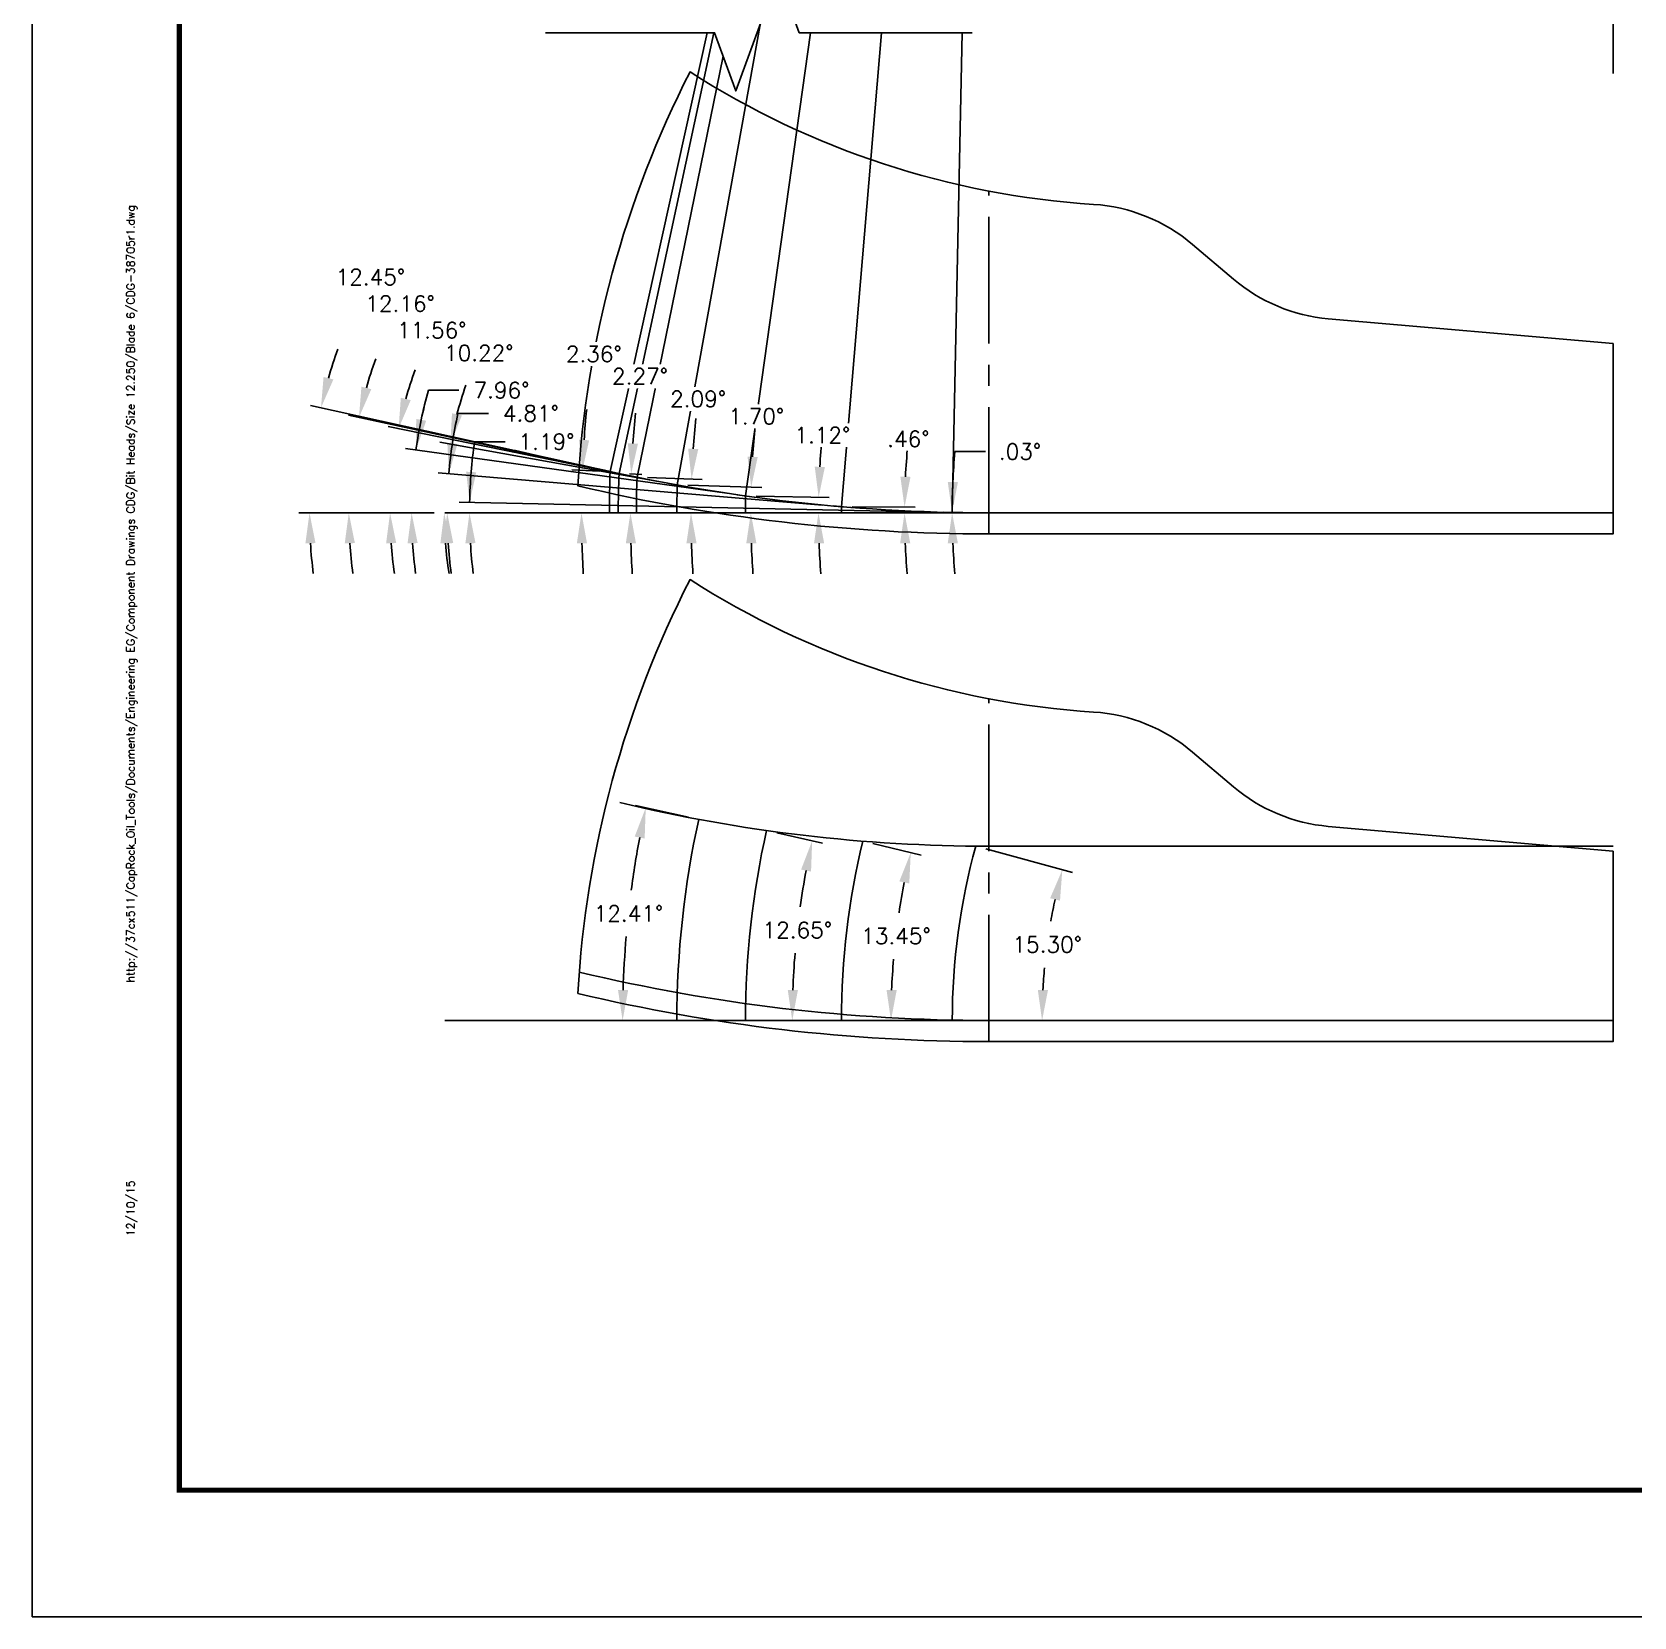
# Model space of a CAD drawing. Extents: x 34 to 102, y 11 to 33.
# Drawn here: x 34 to 43.46, y 10.99 to 20.35 of the extents above; entities that cross this region are included whole.
import ezdxf
from ezdxf.enums import TextEntityAlignment as Align

# ---------------------------------------------------------------- set-up
doc = ezdxf.new("R2010")
doc.units = 0
doc.header["$MEASUREMENT"] = 0
doc.header["$PDMODE"] = 35
doc.linetypes.add('CENTER2', pattern=[1.125, 0.75, -0.125, 0.125, -0.125])
doc.layers.get('0').update_dxf_attribs({"linetype": 'CONTINUOUS'})
doc.layers.get('Defpoints').update_dxf_attribs({"color": 10, "linetype": 'CONTINUOUS'})
for name, color, linetype in [('CLine', 5, 'CENTER2'), ('Dims', 4, 'CONTINUOUS'), ('Title Block', 7, 'CONTINUOUS')]:
    doc.layers.add(name, color=color, linetype=linetype)
doc.styles.add('RomanD', font='romand.shx', dxfattribs={"width": 0.9})
doc.styles.add('RomanS', font='romans')
doc.dimstyles.get("Standard").update_dxf_attribs({"dimtxt": 0.094, "dimasz": 0.18, "dimexe": 0.0625, "dimexo": 0.0625, "dimgap": 0.09, "dimtad": 0, "dimtih": 1, "dimtoh": 1, "dimdec": 4, "dimzin": 4, "dimdsep": 46, "dimtxsty": 'RomanS', "dimcen": 0.09, "dimazin": 1, "dimtfac": 1, "dimtdec": 4, "dimtofl": 0, "dimtmove": 0, "dimatfit": 1, "dimfxl": 1, "dimtfill": 1, "dimtolj": 1, "dimtzin": 0, "dimarcsym": 0})

# ---------------------------------------------------------------- blocks, each defined once
blk = doc.blocks.new('COT_Dblock')
at = {"layer": 'Defpoints'}
blk.add_point((0.1875, 0.1875), dxfattribs=at)
at = {"layer": 'Title Block', "color": 8}
blk.add_lwpolyline([(0, 0), (34, 0), (34, 22), (0, 22)], close=True, dxfattribs=at)
at = {"layer": 'Title Block', "const_width": 0.03}
blk.add_lwpolyline([(33.13, 21.25), (0.87, 21.25), (0.87, 0.75), (33.13, 0.75)], close=True, dxfattribs=at)
at = {"layer": 'Title Block', "color": 1, "style": 'RomanS', "flags": 8}
for tag, p in [('FNAME', (0.62, 3.75)), ('REVDATE', (0.62, 2.25)), ('USER', (0.62, 0.75))]:
    blk.add_attdef(tag, text='', height=0.047, rotation=90, dxfattribs=at).set_placement(p, align=Align.BOTTOM_LEFT)
at = {"layer": 'Title Block', "color": 3, "style": 'RomanS', "flags": 8}
blk.add_attdef('DRAWN', text='', height=0.11, dxfattribs=at).set_placement((28.7003, 1.9844), align=Align.MIDDLE_CENTER)
for tag, p in [('DDATE', (28.3559, 1.6718)), ('CHECK', (28.3559, 1.406)), ('MATRL', (28.3559, 1.1487)), ('PDATE', (28.3559, 0.8829)), ('SCALE', (29.8959, 0.8555)), ('SHEET', (32.0053, 0.8555))]:
    blk.add_attdef(tag, text='', height=0.094, dxfattribs=at).set_placement(p, align=Align.MIDDLE_LEFT)
at = {"layer": 'Title Block', "color": 3, "style": 'RomanD', "width": 0.9, "flags": 8}
for tag, height, p in [('TITL1', 0.125, (31.337, 1.6835)), ('TITL2', 0.094, (31.337, 1.5143)), ('TITL3', 0.094, (31.337, 1.3739))]:
    blk.add_attdef(tag, text='', height=height, dxfattribs=at).set_placement(p, align=Align.MIDDLE_CENTER)
at = {"layer": 'Title Block', "color": 3, "style": 'RomanS', "flags": 8}
for tag, p in [('FSCM#', (30.3372, 1.1213)), ('DWG#', (31.8095, 1.1213)), ('REV#', (32.9697, 1.1213))]:
    blk.add_attdef(tag, text='', height=0.094, dxfattribs=at).set_placement(p, align=Align.TOP_CENTER)
blk = doc.blocks.new('*D372')
at = {"layer": 'Defpoints', "color": 0, "transparency": 16777216}
for p in [(36.4379, 17.5111), (36.5845, 17.5316), (39.3863, 17.5144), (39.4863, 17.5123), (39.6524, 17.5111)]:
    blk.add_point(p, dxfattribs=at)
at = {"layer": 'Dims', "color": 0, "lineweight": -2, "transparency": 16777216}
for p, q in [((36.6144, 17.9315), (36.7944, 17.9315)), ((39.3238, 17.5157), (36.5226, 17.574))]:
    blk.add_line(p, q, dxfattribs=at)
for start, end in [(171.83387, 178.80676), (171.83709, 175.32193), (183.48483, 186.96967)]:
    blk.add_arc((39.5443, 17.5111), 2.9599, start, end, dxfattribs=at)
at = {"layer": 'Dims', "color": 0, "transparency": 16777216}
for points in [[(36.6242, 17.7509), (36.5643, 17.754), (36.585, 17.5727)], [(36.5599, 17.3302), (36.6199, 17.3321), (36.5844, 17.5111)]]:
    blk.add_solid(points, dxfattribs=at)
at = {"layer": 'Dims', "color": 0, "transparency": 16777216, "insert": (37.0388, 17.9315), "char_height": 0.094, "attachment_point": 5, "style": 'RomanS', "bg_fill": 3, "box_fill_scale": 1.25, "bg_fill_color": 256, "bg_fill_true_color": 13158600, "bg_fill_transparency": 0}
blk.add_mtext('\\A1;1.19°', dxfattribs=at)
blk = doc.blocks.new('*D373')
at = {"layer": 'Defpoints', "color": 0, "transparency": 16777216}
for p in [(36.4379, 17.5111), (36.4538, 17.5884), (38.7326, 17.5518), (38.8322, 17.5434), (39.6524, 17.5111)]:
    blk.add_point(p, dxfattribs=at)
at = {"layer": 'Dims', "color": 0, "lineweight": -2, "transparency": 16777216}
for p, q in [((36.5159, 18.0988), (36.6959, 18.0988)), ((38.6703, 17.557), (36.4002, 17.7481))]:
    blk.add_line(p, q, dxfattribs=at)
for start, end in [(167.72194, 175.19006), (167.72591, 171.45798), (183.73208, 187.46416)]:
    blk.add_arc((39.2166, 17.5111), 2.7639, start, end, dxfattribs=at)
at = {"layer": 'Dims', "color": 0, "transparency": 16777216}
for points in [[(36.5132, 17.9181), (36.4536, 17.9251), (36.4625, 17.7428)], [(36.4286, 17.3302), (36.4886, 17.3321), (36.4527, 17.5111)]]:
    blk.add_solid(points, dxfattribs=at)
at = {"layer": 'Dims', "color": 0, "transparency": 16777216, "insert": (36.9471, 18.0988), "char_height": 0.094, "attachment_point": 5, "style": 'RomanS', "bg_fill": 3, "box_fill_scale": 1.25, "bg_fill_color": 256, "bg_fill_true_color": 13158600, "bg_fill_transparency": 0}
blk.add_mtext('\\A1;4.81°', dxfattribs=at)
blk = doc.blocks.new('*D374')
at = {"layer": 'Defpoints', "color": 0, "transparency": 16777216}
for p in [(36.2452, 17.6355), (38.1663, 17.6179), (38.2654, 17.6041), (36.4379, 17.5111), (39.6524, 17.5111)]:
    blk.add_point(p, dxfattribs=at)
at = {"layer": 'Dims', "color": 0, "lineweight": -2, "transparency": 16777216}
for p, q in [((36.3418, 18.2357), (36.5218, 18.2357)), ((38.1044, 17.6266), (36.2063, 17.892)), ((36.3754, 17.5111), (36.1798, 17.5111))]:
    blk.add_line(p, q, dxfattribs=at)
for start, end in [(164.36306, 172.04131), (164.36737, 168.20434), (183.83697, 187.67394)]:
    blk.add_arc((38.9306, 17.5111), 2.6884, start, end, dxfattribs=at)
at = {"layer": 'Dims', "color": 0, "transparency": 16777216}
for points in [[(36.3286, 18.0555), (36.2695, 18.0658), (36.2682, 17.8833)], [(36.2183, 17.3302), (36.2783, 17.3322), (36.2423, 17.5111)]]:
    blk.add_solid(points, dxfattribs=at)
at = {"layer": 'Dims', "color": 0, "transparency": 16777216, "insert": (36.7729, 18.2357), "char_height": 0.094, "attachment_point": 5, "style": 'RomanS', "bg_fill": 3, "box_fill_scale": 1.25, "bg_fill_color": 256, "bg_fill_true_color": 13158600, "bg_fill_transparency": 0}
blk.add_mtext('\\A1;7.96°', dxfattribs=at)
blk = doc.blocks.new('*D375')
at = {"layer": 'Defpoints', "color": 0, "transparency": 16777216}
for p in [(36.4391, 17.6471), (37.7627, 17.6845), (37.8611, 17.6667), (36.4379, 17.5111), (39.6524, 17.5111)]:
    blk.add_point(p, dxfattribs=at)
at = {"layer": 'Dims', "color": 0, "lineweight": -2, "transparency": 16777216}
for p, q in [((37.7012, 17.6956), (36.4099, 17.9283)), ((36.3754, 17.5111), (36.3726, 17.5111))]:
    blk.add_line(p, q, dxfattribs=at)
for start, end in [(160.77146, 165.27675), (184.50529, 189.01058)]:
    blk.add_arc((38.7248, 17.5111), 2.2897, start, end, dxfattribs=at)
at = {"layer": 'Dims', "color": 0, "transparency": 16777216}
for points in [[(36.5395, 18.0865), (36.4809, 18.0995), (36.4714, 17.9173)], [(36.4121, 17.33), (36.4721, 17.3324), (36.4351, 17.5111)]]:
    blk.add_solid(points, dxfattribs=at)
at = {"layer": 'Dims', "color": 0, "transparency": 16777216, "insert": (36.6391, 18.4559), "char_height": 0.094, "attachment_point": 5, "style": 'RomanS', "bg_fill": 3, "box_fill_scale": 1.25, "bg_fill_color": 256, "bg_fill_true_color": 13158600, "bg_fill_transparency": 0}
blk.add_mtext('\\A1;10.22°', dxfattribs=at)
blk = doc.blocks.new('*D376')
at = {"layer": 'Defpoints', "color": 0, "transparency": 16777216}
for p in [(37.525, 17.7314), (37.6229, 17.7114), (36.1207, 17.6782), (36.4379, 17.5111), (39.6524, 17.5111)]:
    blk.add_point(p, dxfattribs=at)
at = {"layer": 'Dims', "color": 0, "lineweight": -2, "transparency": 16777216}
for p, q in [((37.4637, 17.7439), (36.1043, 18.0219)), ((36.3754, 17.5111), (36.0526, 17.5111))]:
    blk.add_line(p, q, dxfattribs=at)
for start, end in [(160.1497, 164.29673), (184.14704, 188.29407)]:
    blk.add_arc((38.6025, 17.5111), 2.4874, start, end, dxfattribs=at)
at = {"layer": 'Dims', "color": 0, "transparency": 16777216}
for points in [[(36.2371, 18.1772), (36.1788, 18.1914), (36.1655, 18.0094)], [(36.0916, 17.3301), (36.1516, 17.3323), (36.1151, 17.5111)]]:
    blk.add_solid(points, dxfattribs=at)
at = {"layer": 'Dims', "color": 0, "transparency": 16777216, "insert": (36.3613, 18.5901), "char_height": 0.094, "attachment_point": 5, "style": 'RomanS', "bg_fill": 3, "box_fill_scale": 1.25, "bg_fill_color": 256, "bg_fill_true_color": 13158600, "bg_fill_transparency": 0}
blk.add_mtext('\\A1;11.56°', dxfattribs=at)
blk = doc.blocks.new('*D377')
at = {"layer": 'Defpoints', "color": 0, "transparency": 16777216}
for p in [(35.8779, 17.7002), (37.4188, 17.7542), (37.5165, 17.7332), (36.4379, 17.5111), (39.6524, 17.5111)]:
    blk.add_point(p, dxfattribs=at)
at = {"layer": 'Dims', "color": 0, "lineweight": -2, "transparency": 16777216}
for p, q in [((37.3577, 17.7674), (35.8702, 18.0878)), ((36.3754, 17.5111), (35.8088, 17.5111))]:
    blk.add_line(p, q, dxfattribs=at)
for start, end in [(160.13564, 163.98982), (183.85417, 187.70835)]:
    blk.add_arc((38.5476, 17.5111), 2.6764, start, end, dxfattribs=at)
at = {"layer": 'Dims', "color": 0, "transparency": 16777216}
for points in [[(36.0042, 18.2419), (35.946, 18.2565), (35.9313, 18.0746)], [(35.8473, 17.3302), (35.9073, 17.3322), (35.8713, 17.5111)]]:
    blk.add_solid(points, dxfattribs=at)
at = {"layer": 'Dims', "color": 0, "transparency": 16777216, "insert": (36.1738, 18.7472), "char_height": 0.094, "attachment_point": 5, "style": 'RomanS', "bg_fill": 3, "box_fill_scale": 1.25, "bg_fill_color": 256, "bg_fill_true_color": 13158600, "bg_fill_transparency": 0}
blk.add_mtext('\\A1;12.16°', dxfattribs=at)
blk = doc.blocks.new('*D378')
at = {"layer": 'Defpoints', "color": 0, "transparency": 16777216}
for p in [(35.6468, 17.7196), (37.3667, 17.7659), (37.4643, 17.7443), (36.4379, 17.5111), (39.6524, 17.5111)]:
    blk.add_point(p, dxfattribs=at)
at = {"layer": 'Dims', "color": 0, "lineweight": -2, "transparency": 16777216}
for p, q in [((37.3056, 17.7793), (35.646, 18.1458)), ((36.3754, 17.5111), (35.5767, 17.5111))]:
    blk.add_line(p, q, dxfattribs=at)
for start, end in [(160.38946, 163.96929), (183.57983, 187.15966)]:
    blk.add_arc((38.5206, 17.5111), 2.8814, start, end, dxfattribs=at)
at = {"layer": 'Dims', "color": 0, "transparency": 16777216}
for points in [[(35.7803, 18.2994), (35.7222, 18.3142), (35.707, 18.1323)], [(35.6149, 17.3302), (35.6748, 17.3321), (35.6392, 17.5111)]]:
    blk.add_solid(points, dxfattribs=at)
at = {"layer": 'Dims', "color": 0, "transparency": 16777216, "insert": (35.9985, 18.9044), "char_height": 0.094, "attachment_point": 5, "style": 'RomanS', "bg_fill": 3, "box_fill_scale": 1.25, "bg_fill_color": 256, "bg_fill_true_color": 13158600, "bg_fill_transparency": 0}
blk.add_mtext('\\A1;12.45°', dxfattribs=at)
blk = doc.blocks.new('*D379')
at = {"layer": 'Defpoints', "color": 0, "transparency": 16777216}
for p in [(39.4354, 17.5118), (39.4363, 17.5133), (39.4363, 17.5111), (43.3399, 17.5111)]:
    blk.add_point(p, dxfattribs=at)
at = {"layer": 'Dims', "color": 0, "lineweight": -2, "transparency": 16777216}
for p, q in [((39.4522, 17.8729), (39.6322, 17.8729)), ((39.3738, 17.5134), (39.3729, 17.5134)), ((39.3738, 17.5111), (39.3729, 17.5111))]:
    blk.add_line(p, q, dxfattribs=at)
for start, end in [(174.68226, 179.96698), (174.68367, 177.32532), (182.64165, 185.28331)]:
    blk.add_arc((43.3399, 17.5111), 3.9044, start, end, dxfattribs=at)
at = {"layer": 'Dims', "color": 0, "transparency": 16777216}
for points in [[(39.4697, 17.6926), (39.4097, 17.694), (39.4354, 17.5133)], [(39.4096, 17.3304), (39.4696, 17.3318), (39.4354, 17.5111)]]:
    blk.add_solid(points, dxfattribs=at)
at = {"layer": 'Dims', "color": 0, "transparency": 16777216, "insert": (39.8364, 17.8729), "char_height": 0.094, "attachment_point": 5, "style": 'RomanS', "bg_fill": 3, "box_fill_scale": 1.25, "bg_fill_color": 256, "bg_fill_true_color": 13158600, "bg_fill_transparency": 0}
blk.add_mtext('\\A1;.03°', dxfattribs=at)
blk = doc.blocks.new('*D380')
at = {"layer": 'Defpoints', "color": 0, "transparency": 16777216}
for p in [(38.7823, 17.5111), (38.7824, 17.5476), (39.1543, 17.5223), (43.3399, 17.5111)]:
    blk.add_point(p, dxfattribs=at)
at = {"layer": 'Dims', "color": 0, "lineweight": -2, "transparency": 16777216}
for p, q in [((38.8448, 17.5111), (39.2168, 17.5111)), ((38.8449, 17.5471), (39.2169, 17.5441))]:
    blk.add_line(p, q, dxfattribs=at)
for start, end in [(174.61226, 177.07647), (182.4642, 184.9284)]:
    blk.add_arc((43.3399, 17.5111), 4.1855, start, end, dxfattribs=at)
at = {"layer": 'Dims', "color": 0, "transparency": 16777216}
for points in [[(39.1897, 17.7237), (39.1298, 17.7254), (39.1544, 17.5446)], [(39.1282, 17.3305), (39.1882, 17.3318), (39.1543, 17.5111)]]:
    blk.add_solid(points, dxfattribs=at)
at = {"layer": 'Dims', "color": 0, "transparency": 16777216, "insert": (39.1772, 17.9482), "char_height": 0.094, "attachment_point": 5, "style": 'RomanS', "bg_fill": 3, "box_fill_scale": 1.25, "bg_fill_color": 256, "bg_fill_true_color": 13158600, "bg_fill_transparency": 0}
blk.add_mtext('\\A1;.46°', dxfattribs=at)
blk = doc.blocks.new('*D381')
at = {"layer": 'Defpoints', "color": 0, "transparency": 16777216}
for p in [(38.2159, 17.611), (38.2149, 17.5111), (38.6461, 17.5416), (43.3399, 17.5111)]:
    blk.add_point(p, dxfattribs=at)
at = {"layer": 'Dims', "color": 0, "lineweight": -2, "transparency": 16777216}
for p, q in [((38.2783, 17.6098), (38.7094, 17.6014)), ((38.2774, 17.5111), (38.7085, 17.5111))]:
    blk.add_line(p, q, dxfattribs=at)
for start, end in [(174.48812, 176.68543), (182.19731, 184.39462)]:
    blk.add_arc((43.3399, 17.5111), 4.6939, start, end, dxfattribs=at)
at = {"layer": 'Dims', "color": 0, "transparency": 16777216}
for points in [[(38.6838, 17.7813), (38.6239, 17.7836), (38.6469, 17.6026)], [(38.6195, 17.3305), (38.6794, 17.3317), (38.646, 17.5111)]]:
    blk.add_solid(points, dxfattribs=at)
at = {"layer": 'Dims', "color": 0, "transparency": 16777216, "insert": (38.6685, 17.9703), "char_height": 0.094, "attachment_point": 5, "style": 'RomanS', "bg_fill": 3, "box_fill_scale": 1.25, "bg_fill_color": 256, "bg_fill_true_color": 13158600, "bg_fill_transparency": 0}
blk.add_mtext('\\A1;1.12°', dxfattribs=at)
blk = doc.blocks.new('*D382')
at = {"layer": 'Defpoints', "color": 0, "transparency": 16777216}
for p in [(37.8119, 17.6756), (37.8095, 17.5111), (38.2465, 17.5616), (43.3399, 17.5111)]:
    blk.add_point(p, dxfattribs=at)
at = {"layer": 'Dims', "color": 0, "lineweight": -2, "transparency": 16777216}
for p, q in [((37.8744, 17.6738), (38.3109, 17.6608)), ((37.872, 17.5111), (38.3087, 17.5111))]:
    blk.add_line(p, q, dxfattribs=at)
for start, end in [(174.24536, 176.27019), (182.02483, 184.04966)]:
    blk.add_arc((43.3399, 17.5111), 5.0937, start, end, dxfattribs=at)
at = {"layer": 'Dims', "color": 0, "transparency": 16777216}
for points in [[(38.287, 17.841), (38.227, 17.8438), (38.2485, 17.6626)], [(38.2194, 17.3306), (38.2794, 17.3316), (38.2462, 17.5111)]]:
    blk.add_solid(points, dxfattribs=at)
at = {"layer": 'Dims', "color": 0, "transparency": 16777216, "insert": (38.2782, 18.0813), "char_height": 0.094, "attachment_point": 5, "style": 'RomanS', "bg_fill": 3, "box_fill_scale": 1.25, "bg_fill_color": 256, "bg_fill_true_color": 13158600, "bg_fill_transparency": 0}
blk.add_mtext('\\A1;1.70°', dxfattribs=at)
blk = doc.blocks.new('*D383')
at = {"layer": 'Defpoints', "color": 0, "transparency": 16777216}
for p in [(37.5739, 17.7214), (37.5701, 17.5111), (37.8932, 17.5773), (43.3399, 17.5111)]:
    blk.add_point(p, dxfattribs=at)
at = {"layer": 'Dims', "color": 0, "lineweight": -2, "transparency": 16777216}
for p, q in [((37.6364, 17.7191), (37.9589, 17.7073)), ((37.6326, 17.5111), (37.9553, 17.5111))]:
    blk.add_line(p, q, dxfattribs=at)
for start, end in [(174.12413, 176.01757), (181.89345, 183.78689)]:
    blk.add_arc((43.3399, 17.5111), 5.4471, start, end, dxfattribs=at)
at = {"layer": 'Dims', "color": 0, "transparency": 16777216}
for points in [[(37.9359, 17.8878), (37.876, 17.891), (37.8964, 17.7096)], [(37.8658, 17.3306), (37.9258, 17.3316), (37.8928, 17.5111)]]:
    blk.add_solid(points, dxfattribs=at)
at = {"layer": 'Dims', "color": 0, "transparency": 16777216, "insert": (37.9346, 18.1842), "char_height": 0.094, "attachment_point": 5, "style": 'RomanS', "bg_fill": 3, "box_fill_scale": 1.25, "bg_fill_color": 256, "bg_fill_true_color": 13158600, "bg_fill_transparency": 0}
blk.add_mtext('\\A1;2.09°', dxfattribs=at)
blk = doc.blocks.new('*D384')
at = {"layer": 'Defpoints', "color": 0, "transparency": 16777216}
for p in [(37.4677, 17.7437), (37.4631, 17.5111), (37.5355, 17.5877), (43.3399, 17.5111)]:
    blk.add_point(p, dxfattribs=at)
at = {"layer": 'Dims', "color": 0, "lineweight": -2, "transparency": 16777216}
for p, q in [((37.5301, 17.7412), (37.602, 17.7384)), ((37.5256, 17.5111), (37.5975, 17.5111))]:
    blk.add_line(p, q, dxfattribs=at)
for start, end in [(174.17793, 175.95466), (181.77673, 183.55346)]:
    blk.add_arc((43.3399, 17.5111), 5.8049, start, end, dxfattribs=at)
at = {"layer": 'Dims', "color": 0, "transparency": 16777216}
for points in [[(37.5794, 17.9189), (37.5195, 17.9222), (37.5396, 17.7409)], [(37.5078, 17.3306), (37.5678, 17.3316), (37.535, 17.5111)]]:
    blk.add_solid(points, dxfattribs=at)
at = {"layer": 'Dims', "color": 0, "transparency": 16777216, "insert": (37.5914, 18.3181), "char_height": 0.094, "attachment_point": 5, "style": 'RomanS', "bg_fill": 3, "box_fill_scale": 1.25, "bg_fill_color": 256, "bg_fill_true_color": 13158600, "bg_fill_transparency": 0}
blk.add_mtext('\\A1;2.27°', dxfattribs=at)
blk = doc.blocks.new('*D385')
at = {"layer": 'Defpoints', "color": 0, "transparency": 16777216}
for p in [(37.4155, 17.7551), (37.2465, 17.5947), (37.4105, 17.5111), (43.3399, 17.5111)]:
    blk.add_point(p, dxfattribs=at)
at = {"layer": 'Dims', "color": 0, "lineweight": -2, "transparency": 16777216}
for p, q in [((37.353, 17.7577), (37.1887, 17.7644)), ((37.348, 17.5111), (37.1835, 17.5111))]:
    blk.add_line(p, q, dxfattribs=at)
for start, end in [(174.25659, 175.94904), (181.69245, 183.3849)]:
    blk.add_arc((43.3399, 17.5111), 6.0939, start, end, dxfattribs=at)
at = {"layer": 'Dims', "color": 0, "transparency": 16777216}
for points in [[(37.2911, 17.9399), (37.2312, 17.9432), (37.2511, 17.7618)], [(37.2186, 17.3306), (37.2786, 17.3315), (37.246, 17.5111)]]:
    blk.add_solid(points, dxfattribs=at)
at = {"layer": 'Dims', "color": 0, "transparency": 16777216, "insert": (37.3186, 18.4495), "char_height": 0.094, "attachment_point": 5, "style": 'RomanS', "bg_fill": 3, "box_fill_scale": 1.25, "bg_fill_color": 256, "bg_fill_true_color": 13158600, "bg_fill_transparency": 0}
blk.add_mtext('\\A1;2.36°', dxfattribs=at)
blk = doc.blocks.new('*D579')
at = {"layer": 'Defpoints', "color": 0, "transparency": 16777216}
for p in [(39.5747, 15.5414), (40.0203, 15.1085), (39.4363, 14.511), (43.3399, 14.511)]:
    blk.add_point(p, dxfattribs=at)
at = {"layer": 'Dims', "color": 0, "lineweight": -2, "transparency": 16777216}
for p, q in [((39.635, 15.5249), (40.1469, 15.3848)), ((39.4988, 14.511), (40.0295, 14.511))]:
    blk.add_line(p, q, dxfattribs=at)
for start, end in [(167.7538, 169.99255), (174.69025, 176.94194)]:
    blk.add_arc((43.3399, 14.511), 3.3729, start, end, dxfattribs=at)
at = {"layer": 'Dims', "color": 0, "transparency": 16777216}
for points in [[(40.0146, 15.2336), (40.0729, 15.2193), (40.0866, 15.4013)], [(40.0018, 14.6902), (39.9418, 14.6918), (39.967, 14.511)]]:
    blk.add_solid(points, dxfattribs=at)
at = {"layer": 'Dims', "color": 0, "transparency": 16777216, "insert": (39.997, 14.9602), "char_height": 0.094, "attachment_point": 5, "style": 'RomanS', "bg_fill": 3, "box_fill_scale": 1.25, "bg_fill_color": 256, "bg_fill_true_color": 13158600, "bg_fill_transparency": 0}
blk.add_mtext('\\A1;15.30°', dxfattribs=at)
blk = doc.blocks.new('*D580')
at = {"layer": 'Defpoints', "color": 0, "transparency": 16777216}
for p in [(38.9072, 15.5708), (39.1264, 15.1757), (38.7823, 14.511), (43.3399, 14.511)]:
    blk.add_point(p, dxfattribs=at)
at = {"layer": 'Dims', "color": 0, "lineweight": -2, "transparency": 16777216}
for p, q in [((38.968, 15.5563), (39.252, 15.4884)), ((38.8448, 14.511), (39.1368, 14.511))]:
    blk.add_line(p, q, dxfattribs=at)
for start, end in [(168.97216, 171.42028), (175.12685, 177.58203)]:
    blk.add_arc((43.3399, 14.511), 4.2656, start, end, dxfattribs=at)
at = {"layer": 'Dims', "color": 0, "transparency": 16777216}
for points in [[(39.1237, 15.3333), (39.1824, 15.3206), (39.1912, 15.5029)], [(39.1081, 14.6904), (39.0481, 14.6916), (39.0743, 14.511)]]:
    blk.add_solid(points, dxfattribs=at)
at = {"layer": 'Dims', "color": 0, "transparency": 16777216, "insert": (39.1036, 15.0104), "char_height": 0.094, "attachment_point": 5, "style": 'RomanS', "bg_fill": 3, "box_fill_scale": 1.25, "bg_fill_color": 256, "bg_fill_true_color": 13158600, "bg_fill_transparency": 0}
blk.add_mtext('\\A1;13.45°', dxfattribs=at)
blk = doc.blocks.new('*D581')
at = {"layer": 'Defpoints', "color": 0, "transparency": 16777216}
for p in [(38.3394, 15.6337), (38.5436, 15.2224), (38.2149, 14.511), (43.3399, 14.511)]:
    blk.add_point(p, dxfattribs=at)
at = {"layer": 'Dims', "color": 0, "lineweight": -2, "transparency": 16777216}
for p, q in [((38.4003, 15.62), (38.6699, 15.5595)), ((38.2774, 14.511), (38.5536, 14.511))]:
    blk.add_line(p, q, dxfattribs=at)
for start, end in [(169.47305, 172.04137), (175.29943, 177.87288)]:
    blk.add_arc((43.3399, 14.511), 4.8487, start, end, dxfattribs=at)
at = {"layer": 'Dims', "color": 0, "transparency": 16777216}
for points in [[(38.5434, 15.4029), (38.6021, 15.3909), (38.6089, 15.5732)], [(38.5245, 14.6905), (38.4645, 14.6916), (38.4911, 14.511)]]:
    blk.add_solid(points, dxfattribs=at)
at = {"layer": 'Dims', "color": 0, "transparency": 16777216, "insert": (38.5207, 15.0454), "char_height": 0.094, "attachment_point": 5, "style": 'RomanS', "bg_fill": 3, "box_fill_scale": 1.25, "bg_fill_color": 256, "bg_fill_true_color": 13158600, "bg_fill_transparency": 0}
blk.add_mtext('\\A1;12.65°', dxfattribs=at)
blk = doc.blocks.new('*D582')
at = {"layer": 'Defpoints', "color": 0, "transparency": 16777216}
for p in [(37.9387, 15.6995), (37.5498, 15.3529), (37.8095, 14.511), (43.3399, 14.511)]:
    blk.add_point(p, dxfattribs=at)
at = {"layer": 'Dims', "color": 0, "lineweight": -2, "transparency": 16777216}
for p, q in [((37.8776, 15.7129), (37.5646, 15.7818)), ((37.747, 14.511), (37.4264, 14.511))]:
    blk.add_line(p, q, dxfattribs=at)
for start, end in [(169.35319, 172.44388), (175.14312, 178.23726)]:
    blk.add_arc((43.3399, 14.511), 5.8509, start, end, dxfattribs=at)
at = {"layer": 'Dims', "color": 0, "transparency": 16777216}
for points in [[(37.5603, 15.598), (37.6191, 15.586), (37.6256, 15.7684)], [(37.5217, 14.6906), (37.4617, 14.6915), (37.4889, 14.511)]]:
    blk.add_solid(points, dxfattribs=at)
at = {"layer": 'Dims', "color": 0, "transparency": 16777216, "insert": (37.5232, 15.1434), "char_height": 0.094, "attachment_point": 5, "style": 'RomanS', "bg_fill": 3, "box_fill_scale": 1.25, "bg_fill_color": 256, "bg_fill_true_color": 13158600, "bg_fill_transparency": 0}
blk.add_mtext('\\A1;12.41°', dxfattribs=at)

msp = doc.modelspace()

# ---------------------------------------------------------------- linework, layer by layer
at = {"color": 0}
for p, q in [((39.65237, 17.51107), (36.43795, 17.51107)), ((39.65237, 14.51104), (36.43795, 14.51104))]:
    msp.add_line(p, q, dxfattribs=at)
at = {"linetype": 'Continuous', "flags": 128}
msp.add_lwpolyline([(37.03269, 20.348), (38.03269, 20.348), (38.15769, 20.00456), (38.40769, 20.69143), (38.53269, 20.348), (39.55354, 20.348)], dxfattribs=at)
at = {"color": 0, "flags": 128}
msp.add_lwpolyline([(40.27162, 19.33371, -0.1275233), (37.88729, 20.1169, 0.1045794), (37.22453, 17.67061, 0.0583998), (39.65237, 17.38607), (43.33987, 17.38607), (43.33987, 18.51107), (41.65746, 18.65826, -0.1555479), (41.09696, 18.89253), (40.85563, 19.09767, 0.1615894)], format="xyb", close=True, dxfattribs=at)
at = {"layer": 'CLine'}
for p, q in [((43.33987, 29.73208), (43.33987, 20.10708)), ((39.65237, 17.38607), (39.65237, 19.41225)), ((39.65237, 14.38604), (39.65237, 16.41222))]:
    msp.add_line(p, q, dxfattribs=at)
at = {"layer": 'CLine', "color": 1, "linetype": 'Continuous', "flags": 128}
for points in [[(43.33987, 17.51107), (39.65237, 17.51107, -0.0589088), (37.23295, 17.79711)], [(43.33987, 15.54104), (39.65237, 15.54104, -0.0589088), (37.47315, 15.79868, -0.0589088)], [(43.33987, 14.51104), (39.65237, 14.51104, -0.0589088), (37.23295, 14.79708)]]:
    msp.add_lwpolyline(points, format="xyb", dxfattribs=at)
at = {"layer": 'Dims'}
for p, q in [((37.41549, 17.75508), (37.98799, 20.348)), ((37.46766, 17.7437), (38.02863, 20.348)), ((37.81191, 17.67562), (38.30433, 20.40746)), ((38.21585, 17.611), (38.5985, 20.348)), ((38.78241, 17.54761), (39.01806, 20.348)), ((39.43631, 17.51332), (39.49535, 20.348)), ((37.57395, 17.72139), (38.08284, 20.21019)), ((37.36666, 17.76586), (37.46431, 17.7443)), ((37.41878, 17.75423), (37.51654, 17.73317)), ((37.52496, 17.7314), (37.62293, 17.71137)), ((37.7627, 17.68449), (37.86112, 17.66675)), ((38.16633, 17.61793), (38.26537, 17.60408)), ((38.73259, 17.5518), (38.83224, 17.54342)), ((39.38632, 17.51436), (39.4863, 17.51228))]:
    msp.add_line(p, q, dxfattribs=at)
for centre, radius, start in [((43.33987, 17.51107), 5.9294, 177.641488), ((43.33987, 17.51107), 5.87681, 177.731392), ((43.33987, 17.51107), 5.76975, 177.911021), ((43.33987, 17.51107), 5.5304, 178.295018), ((43.33987, 17.51107), 5.12499, 178.882738), ((43.33987, 17.51107), 4.5576, 179.540667), ((43.33987, 17.51107), 3.90355, 179.966977), ((43.33987, 14.51104), 5.5304, 167.590453), ((43.33987, 14.51104), 5.12499, 167.345934), ((43.33987, 14.51104), 4.5576, 166.554194), ((43.33987, 14.51104), 3.90355, 164.695744)]:
    msp.add_arc(centre, radius, start, 180, dxfattribs=at)

# ---------------------------------------------------------------- block references
at = {"layer": 'Title Block'}
ref = msp.add_blockref('COT_Dblock', (34, 10.98594), dxfattribs=at)
ref.add_attrib('REVDATE', '12/10/15', dxfattribs={"color": 1, "height": 0.047, "rotation": 90, "style": 'RomanS', "flags": 8}).set_placement((34.62, 13.23594), align=Align.BOTTOM_LEFT)
ref.add_attrib('FNAME', 'http://37cx511/CapRock_Oil_Tools/Documents/Engineering EG/Component Drawings CDG/Bit Heads/Size 12.250/Blade 6/CDG-38705r1.dwg', dxfattribs={"color": 1, "height": 0.047, "rotation": 90, "style": 'RomanS', "flags": 8}).set_placement((34.62, 14.73594), align=Align.BOTTOM_LEFT)

# ---------------------------------------------------------------- next in the draw order: dimensions: what is measured, and where the dimension line sits
at = {"layer": 'Dims'}
dim = msp.add_angular_dim_2l(base=(36.58448, 17.53162), line1=((39.65237, 17.51107), (36.43795, 17.51107)), line2=((39.38632, 17.51436), (39.4863, 17.51228)), dimstyle='Standard', dxfattribs=at)
dim.commit()
dim.dimension.update_dxf_attribs({"geometry": '*D372', "text_midpoint": (37.03885, 17.93151)})

# ---------------------------------------------------------------- next in the draw order: dimensions: what is measured, and where the dimension line sits
dim = msp.add_angular_dim_2l(base=(36.45381, 17.5884), line1=((39.65237, 17.51107), (36.43795, 17.51107)), line2=((38.73259, 17.5518), (38.83224, 17.54342)), dimstyle='Standard', dxfattribs=at)
dim.commit()
dim.dimension.update_dxf_attribs({"geometry": '*D373', "text_midpoint": (36.94709, 18.09883)})

# ---------------------------------------------------------------- next in the draw order: dimensions: what is measured, and where the dimension line sits
dim = msp.add_angular_dim_2l(base=(36.24515, 17.6355), line1=((39.65237, 17.51107), (36.43795, 17.51107)), line2=((38.16633, 17.61793), (38.26537, 17.60408)), dimstyle='Standard', dxfattribs=at)
dim.commit()
dim.dimension.update_dxf_attribs({"geometry": '*D374', "text_midpoint": (36.77291, 18.2357)})

# ---------------------------------------------------------------- next in the draw order: dimensions: what is measured, and where the dimension line sits
dim = msp.add_angular_dim_2l(base=(36.4391, 17.64711), line1=((39.65237, 17.51107), (36.43795, 17.51107)), line2=((37.7627, 17.68449), (37.86112, 17.66675)), dimstyle='Standard', dxfattribs=at)
dim.commit()
dim.dimension.update_dxf_attribs({"geometry": '*D375', "text_midpoint": (36.6391, 18.45595), "dimtype": 162})

# ---------------------------------------------------------------- next in the draw order: dimensions: what is measured, and where the dimension line sits
dim = msp.add_angular_dim_2l(base=(36.120697, 17.67818), line1=((39.652365, 17.511072), (36.437949, 17.511072)), line2=((37.52496, 17.731405), (37.622932, 17.711372)), dimstyle='Standard', dxfattribs=at)
dim.commit()
dim.dimension.update_dxf_attribs({"geometry": '*D376', "text_midpoint": (36.361299, 18.590098), "dimtype": 162})

# ---------------------------------------------------------------- next in the draw order: dimensions: what is measured, and where the dimension line sits
dim = msp.add_angular_dim_2l(base=(35.87795, 17.70019), line1=((39.65237, 17.51107), (36.43795, 17.51107)), line2=((37.41878, 17.75423), (37.51654, 17.73317)), dimstyle='Standard', dxfattribs=at)
dim.commit()
dim.dimension.update_dxf_attribs({"geometry": '*D377', "text_midpoint": (36.17384, 18.74723), "dimtype": 162})

# ---------------------------------------------------------------- next in the draw order: dimensions: what is measured, and where the dimension line sits
dim = msp.add_angular_dim_2l(base=(35.64678, 17.71961), line1=((39.65237, 17.51107), (36.43795, 17.51107)), line2=((37.36666, 17.76586), (37.46431, 17.7443)), dimstyle='Standard', dxfattribs=at)
dim.commit()
dim.dimension.update_dxf_attribs({"geometry": '*D378', "text_midpoint": (35.99847, 18.90436), "dimtype": 162})

# ---------------------------------------------------------------- next in the draw order: dimensions: what is measured, and where the dimension line sits
dim = msp.add_angular_dim_3p(base=(39.43543, 17.51182), center=(43.33987, 17.51107), p1=(39.43631, 17.51332), p2=(39.43631, 17.51107), dimstyle='Standard', dxfattribs=at)
dim.commit()
dim.dimension.update_dxf_attribs({"geometry": '*D379', "text_midpoint": (39.83638, 17.87293)})

# ---------------------------------------------------------------- next in the draw order: dimensions: what is measured, and where the dimension line sits
dim = msp.add_angular_dim_3p(base=(39.15433, 17.52226), center=(43.33987, 17.51107), p1=(38.78241, 17.54761), p2=(38.78227, 17.51107), dimstyle='Standard', dxfattribs=at)
dim.commit()
dim.dimension.update_dxf_attribs({"geometry": '*D380', "text_midpoint": (39.17721, 17.94823), "dimtype": 165})

# ---------------------------------------------------------------- next in the draw order: dimensions: what is measured, and where the dimension line sits
dim = msp.add_angular_dim_3p(base=(38.6461, 17.54158), center=(43.33987, 17.51107), p1=(38.21585, 17.611), p2=(38.21488, 17.51107), dimstyle='Standard', dxfattribs=at)
dim.commit()
dim.dimension.update_dxf_attribs({"geometry": '*D381', "text_midpoint": (38.66852, 17.9703), "dimtype": 165})

# ---------------------------------------------------------------- next in the draw order: dimensions: what is measured, and where the dimension line sits
dim = msp.add_angular_dim_3p(base=(38.246461, 17.561596), center=(43.339865, 17.511072), p1=(37.81191, 17.675619), p2=(37.809462, 17.511072), dimstyle='Standard', dxfattribs=at)
dim.commit()
dim.dimension.update_dxf_attribs({"geometry": '*D382', "text_midpoint": (38.278233, 18.081339), "dimtype": 165})

# ---------------------------------------------------------------- next in the draw order: dimensions: what is measured, and where the dimension line sits
dim = msp.add_angular_dim_3p(base=(37.89321, 17.57727), center=(43.33987, 17.51107), p1=(37.57395, 17.72139), p2=(37.57011, 17.51107), dimstyle='Standard', dxfattribs=at)
dim.commit()
dim.dimension.update_dxf_attribs({"geometry": '*D383', "text_midpoint": (37.93456, 18.18422), "dimtype": 165})

# ---------------------------------------------------------------- next in the draw order: dimensions: what is measured, and where the dimension line sits
dim = msp.add_angular_dim_3p(base=(37.53552, 17.58768), center=(43.33987, 17.51107), p1=(37.46766, 17.7437), p2=(37.46305, 17.51107), dimstyle='Standard', dxfattribs=at)
dim.commit()
dim.dimension.update_dxf_attribs({"geometry": '*D384', "text_midpoint": (37.59139, 18.31813), "dimtype": 165})

# ---------------------------------------------------------------- next in the draw order: dimensions: what is measured, and where the dimension line sits
dim = msp.add_angular_dim_3p(base=(37.24654, 17.59469), center=(43.33987, 17.51107), p1=(37.41549, 17.75508), p2=(37.41047, 17.51107), dimstyle='Standard', dxfattribs=at)
dim.commit()
dim.dimension.update_dxf_attribs({"geometry": '*D385', "text_midpoint": (37.31864, 18.44945), "dimtype": 165})

# ---------------------------------------------------------------- next in the draw order: linework, layer by layer
at = {"color": 0, "flags": 128}
msp.add_lwpolyline([(40.27162, 16.33368, -0.1275233), (37.88729, 17.11687, 0.1045794), (37.22453, 14.67058, 0.0583998), (39.65237, 14.38604), (43.33987, 14.38604), (43.33987, 15.51104), (41.65746, 15.65823, -0.1555479), (41.09696, 15.8925), (40.85563, 16.09763, 0.1615894)], format="xyb", close=True, dxfattribs=at)

# ---------------------------------------------------------------- next in the draw order: dimensions: what is measured, and where the dimension line sits
at = {"layer": 'Dims'}
dim = msp.add_angular_dim_3p(base=(40.02032, 15.10849), center=(43.33987, 14.51104), p1=(39.57474, 15.54136), p2=(39.43631, 14.51104), dimstyle='Standard', dxfattribs=at)
dim.commit()
dim.dimension.update_dxf_attribs({"geometry": '*D579', "text_midpoint": (39.99702, 14.96017)})

# ---------------------------------------------------------------- next in the draw order: dimensions: what is measured, and where the dimension line sits
dim = msp.add_angular_dim_3p(base=(39.1264, 15.17566), center=(43.33987, 14.51104), p1=(38.90719, 15.5708), p2=(38.78227, 14.51104), dimstyle='Standard', dxfattribs=at)
dim.commit()
dim.dimension.update_dxf_attribs({"geometry": '*D580', "text_midpoint": (39.10363, 15.0104)})

# ---------------------------------------------------------------- next in the draw order: dimensions: what is measured, and where the dimension line sits
dim = msp.add_angular_dim_3p(base=(38.5436, 15.22238), center=(43.33987, 14.51104), p1=(38.33936, 15.63374), p2=(38.21488, 14.51104), dimstyle='Standard', dxfattribs=at)
dim.commit()
dim.dimension.update_dxf_attribs({"geometry": '*D581', "text_midpoint": (38.52067, 15.04539)})

# ---------------------------------------------------------------- next in the draw order: dimensions: what is measured, and where the dimension line sits
dim = msp.add_angular_dim_3p(base=(37.54983, 15.35293), center=(43.33987, 14.51104), p1=(37.93867, 15.69951), p2=(37.80946, 14.51104), dimstyle='Standard', dxfattribs=at)
dim.commit()
dim.dimension.update_dxf_attribs({"geometry": '*D582', "text_midpoint": (37.52322, 15.14342)})

doc.saveas('drawing.dxf')
